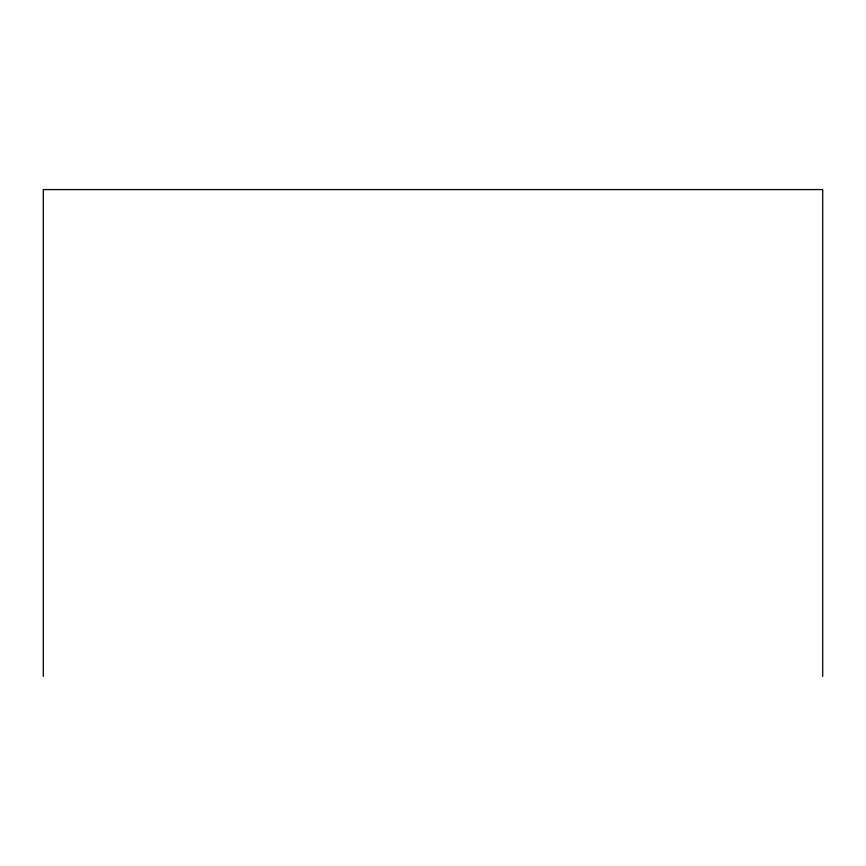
<?xml version="1.0" encoding="UTF-8"?>
<svg xmlns="http://www.w3.org/2000/svg" width="866" height="866" viewBox="0 0 866 866"><rect width="100%" height="100%" fill="white"/><g stroke="black" fill="none" stroke-linecap="round" stroke-linejoin="round"><path stroke-width="1.3" d="M822.7 676.422L822.7 189.578L43.3 189.578L43.3 676.422"/></g></svg>
